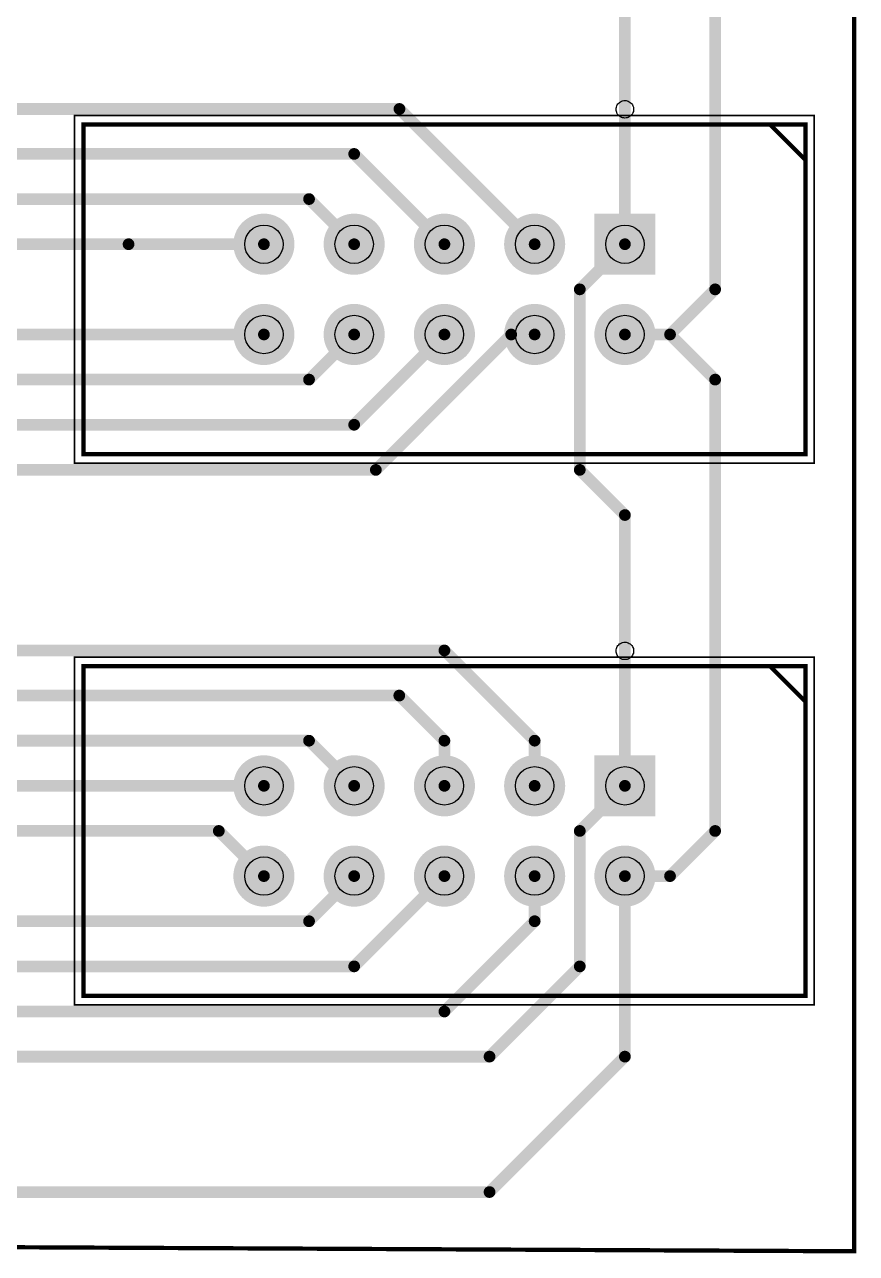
# Model space of a CAD drawing. Extents: x -0.1 to 82.8, y -0.1 to 80.9.
# Drawn here: x 59.41 to 82.82, y -0.06 to 34.52 of the extents above; entities that cross this region are included whole.
import ezdxf

# ---------------------------------------------------------------- set-up
doc = ezdxf.new("R2010")
doc.units = 0
for name, color, linetype in [('Contorno_da_Placa', 21, 'CONTINUOUS'), ('Furação_Inferior', 12, 'CONTINUOUS'), ('Furação_Superior', 11, 'CONTINUOUS'), ('Inferior', 10, 'CONTINUOUS'), ('Montagem_Inferior', 19, 'CONTINUOUS'), ('Montagem_Superior', 2, 'CONTINUOUS'), ('Máscara_Inferior', 15, 'CONTINUOUS'), ('Máscara_Superior', 6, 'CONTINUOUS'), ('Serigrafia_Superior', 3, 'CONTINUOUS'), ('Superior', 9, 'CONTINUOUS'), ('Top_Comp_Outline', 4, 'CONTINUOUS'), ('Top_Courtyard', 5, 'CONTINUOUS')]:
    doc.layers.add(name, color=color, linetype=linetype)

msp = doc.modelspace()

# ---------------------------------------------------------------- linework, layer by layer
at = {"layer": 'Contorno_da_Placa', "linetype": 'CONTINUOUS', "const_width": 0.12}
msp.add_lwpolyline([(0, 80.8033), (82.7633, 80.8033), (82.7633, 0), (0.1067, 0.3967), (0, 80.8033)], dxfattribs=at)
at = {"layer": 'Furação_Inferior'}
for centre in [(66.1467, 28.3367), (68.6867, 28.3367), (71.2267, 28.3367), (73.7667, 28.3367), (76.3067, 28.3367), (66.1467, 25.7967), (68.6867, 25.7967), (71.2267, 25.7967), (73.7667, 25.7967), (76.3067, 25.7967), (66.1467, 13.0967), (68.6867, 13.0967), (71.2267, 13.0967), (73.7667, 13.0967), (76.3067, 13.0967), (66.1467, 10.5567), (68.6867, 10.5567), (71.2267, 10.5567), (73.7667, 10.5567), (76.3067, 10.5567)]:
    msp.add_circle(centre, 0.54, dxfattribs=at)
at = {"layer": 'Furação_Superior'}
for centre in [(66.1467, 28.3367), (68.6867, 28.3367), (71.2267, 28.3367), (73.7667, 28.3367), (76.3067, 28.3367), (66.1467, 25.7967), (68.6867, 25.7967), (71.2267, 25.7967), (73.7667, 25.7967), (76.3067, 25.7967), (66.1467, 13.0967), (68.6867, 13.0967), (71.2267, 13.0967), (73.7667, 13.0967), (76.3067, 13.0967), (66.1467, 10.5567), (68.6867, 10.5567), (71.2267, 10.5567), (73.7667, 10.5567), (76.3067, 10.5567)]:
    msp.add_circle(centre, 0.54, dxfattribs=at)
at = {"layer": 'Inferior', "linetype": 'CONTINUOUS', "const_width": 0.81}
for points in [[(65.7417, 28.3367, 1), (66.5517, 28.3367, 1), (65.7417, 28.3367, 1)], [(68.2817, 28.3367, 1), (69.0917, 28.3367, 1), (68.2817, 28.3367, 1)], [(70.8217, 28.3367, 1), (71.6317, 28.3367, 1), (70.8217, 28.3367, 1)], [(73.3617, 28.3367, 1), (74.1717, 28.3367, 1), (73.3617, 28.3367, 1)], [(65.7417, 25.7967, 1), (66.5517, 25.7967, 1), (65.7417, 25.7967, 1)], [(68.2817, 25.7967, 1), (69.0917, 25.7967, 1), (68.2817, 25.7967, 1)], [(70.8217, 25.7967, 1), (71.6317, 25.7967, 1), (70.8217, 25.7967, 1)], [(73.3617, 25.7967, 1), (74.1717, 25.7967, 1), (73.3617, 25.7967, 1)], [(75.9017, 25.7967, 1), (76.7117, 25.7967, 1), (75.9017, 25.7967, 1)], [(65.7417, 13.0967, 1), (66.5517, 13.0967, 1), (65.7417, 13.0967, 1)], [(68.2817, 13.0967, 1), (69.0917, 13.0967, 1), (68.2817, 13.0967, 1)], [(70.8217, 13.0967, 1), (71.6317, 13.0967, 1), (70.8217, 13.0967, 1)], [(73.3617, 13.0967, 1), (74.1717, 13.0967, 1), (73.3617, 13.0967, 1)], [(65.7417, 10.5567, 1), (66.5517, 10.5567, 1), (65.7417, 10.5567, 1)], [(68.2817, 10.5567, 1), (69.0917, 10.5567, 1), (68.2817, 10.5567, 1)], [(70.8217, 10.5567, 1), (71.6317, 10.5567, 1), (70.8217, 10.5567, 1)], [(73.3617, 10.5567, 1), (74.1717, 10.5567, 1), (73.3617, 10.5567, 1)], [(75.9017, 10.5567, 1), (76.7117, 10.5567, 1), (75.9017, 10.5567, 1)]]:
    msp.add_lwpolyline(points, format="xyb", dxfattribs=at)
at = {"layer": 'Inferior'}
for points in [[(75.4967, 29.1467), (77.1167, 29.1467), (75.4967, 27.5267), (77.1167, 27.5267)], [(75.4967, 13.9067), (77.1167, 13.9067), (75.4967, 12.2867), (77.1167, 12.2867)]]:
    msp.add_solid(points, dxfattribs=at)
at = {"layer": 'Montagem_Inferior', "linetype": 'CONTINUOUS', "const_width": 0.12}
msp.add_lwpolyline([(0, 80.8033), (82.7633, 80.8033), (82.7633, 0), (0.1067, 0.3967), (0, 80.8033)], dxfattribs=at)
at = {"layer": 'Montagem_Superior', "linetype": 'CONTINUOUS', "const_width": 0.12}
for points in [[(0, 80.8033), (82.7633, 80.8033), (82.7633, 0), (0.1067, 0.3967), (0, 80.8033)], [(80.3867, 31.7067), (81.3867, 30.7067), (81.3867, 22.4267), (61.0667, 22.4267), (61.0667, 31.7067), (80.3867, 31.7067)], [(80.3867, 16.4667), (81.3867, 15.4667), (81.3867, 7.1867), (61.0667, 7.1867), (61.0667, 16.4667), (80.3867, 16.4667)]]:
    msp.add_lwpolyline(points, dxfattribs=at)
at = {"layer": 'Máscara_Inferior', "linetype": 'CONTINUOUS', "const_width": 0.86}
for points in [[(65.7167, 28.3367, 1), (66.5767, 28.3367, 1), (65.7167, 28.3367, 1)], [(68.2567, 28.3367, 1), (69.1167, 28.3367, 1), (68.2567, 28.3367, 1)], [(70.7967, 28.3367, 1), (71.6567, 28.3367, 1), (70.7967, 28.3367, 1)], [(73.3367, 28.3367, 1), (74.1967, 28.3367, 1), (73.3367, 28.3367, 1)], [(65.7167, 25.7967, 1), (66.5767, 25.7967, 1), (65.7167, 25.7967, 1)], [(68.2567, 25.7967, 1), (69.1167, 25.7967, 1), (68.2567, 25.7967, 1)], [(70.7967, 25.7967, 1), (71.6567, 25.7967, 1), (70.7967, 25.7967, 1)], [(73.3367, 25.7967, 1), (74.1967, 25.7967, 1), (73.3367, 25.7967, 1)], [(75.8767, 25.7967, 1), (76.7367, 25.7967, 1), (75.8767, 25.7967, 1)], [(65.7167, 13.0967, 1), (66.5767, 13.0967, 1), (65.7167, 13.0967, 1)], [(68.2567, 13.0967, 1), (69.1167, 13.0967, 1), (68.2567, 13.0967, 1)], [(70.7967, 13.0967, 1), (71.6567, 13.0967, 1), (70.7967, 13.0967, 1)], [(73.3367, 13.0967, 1), (74.1967, 13.0967, 1), (73.3367, 13.0967, 1)], [(65.7167, 10.5567, 1), (66.5767, 10.5567, 1), (65.7167, 10.5567, 1)], [(68.2567, 10.5567, 1), (69.1167, 10.5567, 1), (68.2567, 10.5567, 1)], [(70.7967, 10.5567, 1), (71.6567, 10.5567, 1), (70.7967, 10.5567, 1)], [(73.3367, 10.5567, 1), (74.1967, 10.5567, 1), (73.3367, 10.5567, 1)], [(75.8767, 10.5567, 1), (76.7367, 10.5567, 1), (75.8767, 10.5567, 1)]]:
    msp.add_lwpolyline(points, format="xyb", dxfattribs=at)
at = {"layer": 'Máscara_Inferior'}
for points in [[(75.4467, 29.1967), (77.1667, 29.1967), (75.4467, 27.4767), (77.1667, 27.4767)], [(75.4467, 13.9567), (77.1667, 13.9567), (75.4467, 12.2367), (77.1667, 12.2367)]]:
    msp.add_solid(points, dxfattribs=at)
at = {"layer": 'Máscara_Superior', "linetype": 'CONTINUOUS', "const_width": 0.86}
for points in [[(65.7167, 28.3367, 1), (66.5767, 28.3367, 1), (65.7167, 28.3367, 1)], [(68.2567, 28.3367, 1), (69.1167, 28.3367, 1), (68.2567, 28.3367, 1)], [(70.7967, 28.3367, 1), (71.6567, 28.3367, 1), (70.7967, 28.3367, 1)], [(73.3367, 28.3367, 1), (74.1967, 28.3367, 1), (73.3367, 28.3367, 1)], [(65.7167, 25.7967, 1), (66.5767, 25.7967, 1), (65.7167, 25.7967, 1)], [(68.2567, 25.7967, 1), (69.1167, 25.7967, 1), (68.2567, 25.7967, 1)], [(70.7967, 25.7967, 1), (71.6567, 25.7967, 1), (70.7967, 25.7967, 1)], [(73.3367, 25.7967, 1), (74.1967, 25.7967, 1), (73.3367, 25.7967, 1)], [(75.8767, 25.7967, 1), (76.7367, 25.7967, 1), (75.8767, 25.7967, 1)], [(65.7167, 13.0967, 1), (66.5767, 13.0967, 1), (65.7167, 13.0967, 1)], [(68.2567, 13.0967, 1), (69.1167, 13.0967, 1), (68.2567, 13.0967, 1)], [(70.7967, 13.0967, 1), (71.6567, 13.0967, 1), (70.7967, 13.0967, 1)], [(73.3367, 13.0967, 1), (74.1967, 13.0967, 1), (73.3367, 13.0967, 1)], [(65.7167, 10.5567, 1), (66.5767, 10.5567, 1), (65.7167, 10.5567, 1)], [(68.2567, 10.5567, 1), (69.1167, 10.5567, 1), (68.2567, 10.5567, 1)], [(70.7967, 10.5567, 1), (71.6567, 10.5567, 1), (70.7967, 10.5567, 1)], [(73.3367, 10.5567, 1), (74.1967, 10.5567, 1), (73.3367, 10.5567, 1)], [(75.8767, 10.5567, 1), (76.7367, 10.5567, 1), (75.8767, 10.5567, 1)]]:
    msp.add_lwpolyline(points, format="xyb", dxfattribs=at)
at = {"layer": 'Máscara_Superior'}
for points in [[(75.4467, 29.1967), (77.1667, 29.1967), (75.4467, 27.4767), (77.1667, 27.4767)], [(75.4467, 13.9567), (77.1667, 13.9567), (75.4467, 12.2367), (77.1667, 12.2367)]]:
    msp.add_solid(points, dxfattribs=at)
at = {"layer": 'Serigrafia_Superior', "linetype": 'CONTINUOUS'}
for points in [[(76.3067, 32.3787), (76.3388, 32.3766), (76.3703, 32.3703), (76.4008, 32.3599), (76.4297, 32.3457), (76.4564, 32.3278), (76.4806, 32.3066), (76.5018, 32.2824), (76.5197, 32.2557), (76.5339, 32.2268), (76.5443, 32.1963), (76.5506, 32.1648), (76.5527, 32.1327), (76.5506, 32.1006), (76.5443, 32.069), (76.5339, 32.0385), (76.5197, 32.0097), (76.5018, 31.9829), (76.4806, 31.9587), (76.4564, 31.9375), (76.4297, 31.9196), (76.4008, 31.9054), (76.3703, 31.895), (76.3388, 31.8888), (76.3067, 31.8867), (76.3067, 31.8867), (76.2746, 31.8888), (76.243, 31.895), (76.2125, 31.9054), (76.1837, 31.9196), (76.1569, 31.9375), (76.1327, 31.9587), (76.1115, 31.9829), (76.0936, 32.0097), (76.0794, 32.0385), (76.069, 32.069), (76.0628, 32.1006), (76.0607, 32.1327), (76.0628, 32.1648), (76.069, 32.1963), (76.0794, 32.2268), (76.0936, 32.2557), (76.1115, 32.2824), (76.1327, 32.3066), (76.1569, 32.3278), (76.1837, 32.3457), (76.2125, 32.3599), (76.243, 32.3703), (76.2746, 32.3766), (76.3067, 32.3787), (76.3067, 32.3787)], [(76.3067, 17.1387), (76.3388, 17.1366), (76.3703, 17.1303), (76.4008, 17.1199), (76.4297, 17.1057), (76.4564, 17.0878), (76.4806, 17.0666), (76.5018, 17.0424), (76.5197, 17.0157), (76.5339, 16.9868), (76.5443, 16.9563), (76.5506, 16.9248), (76.5527, 16.8927), (76.5506, 16.8606), (76.5443, 16.829), (76.5339, 16.7985), (76.5197, 16.7697), (76.5018, 16.7429), (76.4806, 16.7187), (76.4564, 16.6975), (76.4297, 16.6796), (76.4008, 16.6654), (76.3703, 16.655), (76.3388, 16.6488), (76.3067, 16.6467), (76.3067, 16.6467), (76.2746, 16.6488), (76.243, 16.655), (76.2125, 16.6654), (76.1837, 16.6796), (76.1569, 16.6975), (76.1327, 16.7187), (76.1115, 16.7429), (76.0936, 16.7697), (76.0794, 16.7985), (76.069, 16.829), (76.0628, 16.8606), (76.0607, 16.8927), (76.0628, 16.9248), (76.069, 16.9563), (76.0794, 16.9868), (76.0936, 17.0157), (76.1115, 17.0424), (76.1327, 17.0666), (76.1569, 17.0878), (76.1837, 17.1057), (76.2125, 17.1199), (76.243, 17.1303), (76.2746, 17.1366), (76.3067, 17.1387), (76.3067, 17.1387)]]:
    msp.add_lwpolyline(points, dxfattribs=at)
at = {"layer": 'Serigrafia_Superior', "linetype": 'CONTINUOUS', "const_width": 0.12}
for points in [[(81.3867, 22.4267), (81.3867, 31.7067), (61.0667, 31.7067), (61.0667, 22.4267), (81.3867, 22.4267)], [(81.3867, 7.1867), (81.3867, 16.4667), (61.0667, 16.4667), (61.0667, 7.1867), (81.3867, 7.1867)]]:
    msp.add_lwpolyline(points, dxfattribs=at)
at = {"layer": 'Superior', "linetype": 'CONTINUOUS', "const_width": 0.33}
for points in [[(78.8467, 27.0667), (78.8467, 38.6097)], [(76.3067, 28.3367), (76.3067, 37.2267)], [(69.9617, 32.1417), (47.1017, 32.1417)], [(73.7667, 28.3367), (69.9617, 32.1417)], [(46.9467, 30.8767), (68.6867, 30.8767)], [(68.6867, 30.8767), (71.2267, 28.3367)], [(67.4167, 29.6067), (47.0967, 29.6067)], [(68.6867, 28.3367), (67.4167, 29.6067)], [(47.0967, 28.3367), (62.3367, 28.3367)], [(62.3367, 28.3367), (62.3367, 28.3367)], [(62.3367, 28.3367), (66.1467, 28.3367)], [(75.0367, 27.0667), (76.3067, 28.3367)], [(75.0367, 21.9867), (75.0367, 27.0667)], [(77.5767, 25.7967), (78.8467, 27.0667)], [(66.1467, 25.7967), (48.3667, 25.7967)], [(67.4167, 24.5267), (68.6867, 25.7967)], [(68.6867, 23.2567), (71.2267, 25.7967)], [(69.2966, 21.9867), (73.1066, 25.7967)], [(73.1066, 25.7967), (73.7667, 25.7967)], [(76.3067, 25.7967), (77.5767, 25.7967)], [(78.8467, 24.5267), (77.5767, 25.7967)], [(48.3667, 24.5267), (67.4167, 24.5267)], [(78.8467, 11.8267), (78.8467, 24.5267)], [(48.3667, 23.2567), (68.6867, 23.2567)], [(48.3667, 21.9867), (69.2966, 21.9867)], [(76.3067, 20.7167), (75.0367, 21.9867)], [(76.3067, 13.0967), (76.3067, 20.7167)], [(52.1767, 16.9067), (71.2267, 16.9067)], [(71.2267, 16.9067), (73.7667, 14.3667)], [(52.1767, 15.6367), (69.9567, 15.6367)], [(69.9567, 15.6367), (71.2267, 14.3667)], [(52.1767, 14.3667), (67.4167, 14.3667)], [(67.4167, 14.3667), (68.6867, 13.0967)], [(71.2267, 14.3667), (71.2267, 13.0967)], [(73.7667, 14.3667), (73.7667, 13.0967)], [(52.1767, 13.0967), (66.1467, 13.0967)], [(66.1467, 13.0967), (66.1467, 13.0967)], [(75.0367, 11.8267), (76.3067, 13.0967)], [(52.1767, 11.8267), (64.8767, 11.8267)], [(64.8767, 11.8267), (66.1467, 10.5567)], [(75.0367, 8.0167), (75.0367, 11.8267)], [(77.5767, 10.5567), (78.8467, 11.8267)], [(68.6867, 10.5567), (67.4167, 9.2867)], [(68.6867, 8.0167), (71.2267, 10.5567)], [(73.7667, 10.5567), (73.7667, 9.2867)], [(76.3067, 10.5567), (77.5767, 10.5567)], [(76.3067, 5.4767), (76.3067, 10.5567)], [(67.4167, 9.2867), (53.4467, 9.2867)], [(73.7667, 9.2867), (71.2267, 6.7467)], [(53.4467, 8.0167), (68.6867, 8.0167)], [(72.4967, 5.4767), (75.0367, 8.0167)], [(71.2267, 6.7467), (53.4467, 6.7467)], [(37.2467, 5.4767), (72.4967, 5.4767)], [(72.4967, 1.6667), (76.3067, 5.4767)], [(45.8267, 1.6667), (72.4967, 1.6667)]]:
    msp.add_lwpolyline(points, dxfattribs=at)
at = {"layer": 'Superior', "linetype": 'CONTINUOUS'}
for points, const_width in [([(69.8792, 32.1417, 1), (70.0442, 32.1417, 1), (69.8792, 32.1417, 1)], 0.165), ([(69.8792, 32.1417, 1), (70.0442, 32.1417, 1), (69.8792, 32.1417, 1)], 0.165), ([(68.6042, 30.8767, 1), (68.7692, 30.8767, 1), (68.6042, 30.8767, 1)], 0.165), ([(68.6042, 30.8767, 1), (68.7692, 30.8767, 1), (68.6042, 30.8767, 1)], 0.165), ([(67.3342, 29.6067, 1), (67.4992, 29.6067, 1), (67.3342, 29.6067, 1)], 0.165), ([(67.3342, 29.6067, 1), (67.4992, 29.6067, 1), (67.3342, 29.6067, 1)], 0.165), ([(65.7417, 28.3367, 1), (66.5517, 28.3367, 1), (65.7417, 28.3367, 1)], 0.81), ([(68.2817, 28.3367, 1), (69.0917, 28.3367, 1), (68.2817, 28.3367, 1)], 0.81), ([(70.8217, 28.3367, 1), (71.6317, 28.3367, 1), (70.8217, 28.3367, 1)], 0.81), ([(73.3617, 28.3367, 1), (74.1717, 28.3367, 1), (73.3617, 28.3367, 1)], 0.81), ([(62.2542, 28.3367, 1), (62.4192, 28.3367, 1), (62.2542, 28.3367, 1)], 0.165), ([(62.2542, 28.3367, 1), (62.4192, 28.3367, 1), (62.2542, 28.3367, 1)], 0.165), ([(62.2542, 28.3367, 1), (62.4192, 28.3367, 1), (62.2542, 28.3367, 1)], 0.165), ([(66.0642, 28.3367, 1), (66.2292, 28.3367, 1), (66.0642, 28.3367, 1)], 0.165), ([(68.6042, 28.3367, 1), (68.7692, 28.3367, 1), (68.6042, 28.3367, 1)], 0.165), ([(71.1442, 28.3367, 1), (71.3092, 28.3367, 1), (71.1442, 28.3367, 1)], 0.165), ([(73.6842, 28.3367, 1), (73.8492, 28.3367, 1), (73.6842, 28.3367, 1)], 0.165), ([(76.2242, 28.3367, 1), (76.3892, 28.3367, 1), (76.2242, 28.3367, 1)], 0.165), ([(76.2242, 28.3367, 1), (76.3892, 28.3367, 1), (76.2242, 28.3367, 1)], 0.165), ([(74.9542, 27.0667, 1), (75.1192, 27.0667, 1), (74.9542, 27.0667, 1)], 0.165), ([(74.9542, 27.0667, 1), (75.1192, 27.0667, 1), (74.9542, 27.0667, 1)], 0.165), ([(78.7642, 27.0667, 1), (78.9292, 27.0667, 1), (78.7642, 27.0667, 1)], 0.165), ([(78.7642, 27.0667, 1), (78.9292, 27.0667, 1), (78.7642, 27.0667, 1)], 0.165), ([(65.7417, 25.7967, 1), (66.5517, 25.7967, 1), (65.7417, 25.7967, 1)], 0.81), ([(68.2817, 25.7967, 1), (69.0917, 25.7967, 1), (68.2817, 25.7967, 1)], 0.81), ([(70.8217, 25.7967, 1), (71.6317, 25.7967, 1), (70.8217, 25.7967, 1)], 0.81), ([(73.3617, 25.7967, 1), (74.1717, 25.7967, 1), (73.3617, 25.7967, 1)], 0.81), ([(75.9017, 25.7967, 1), (76.7117, 25.7967, 1), (75.9017, 25.7967, 1)], 0.81), ([(66.0642, 25.7967, 1), (66.2292, 25.7967, 1), (66.0642, 25.7967, 1)], 0.165), ([(68.6042, 25.7967, 1), (68.7692, 25.7967, 1), (68.6042, 25.7967, 1)], 0.165), ([(71.1442, 25.7967, 1), (71.3092, 25.7967, 1), (71.1442, 25.7967, 1)], 0.165), ([(73.0241, 25.7967, 1), (73.1891, 25.7967, 1), (73.0241, 25.7967, 1)], 0.165), ([(73.0241, 25.7967, 1), (73.1891, 25.7967, 1), (73.0241, 25.7967, 1)], 0.165), ([(73.6842, 25.7967, 1), (73.8492, 25.7967, 1), (73.6842, 25.7967, 1)], 0.165), ([(76.2242, 25.7967, 1), (76.3892, 25.7967, 1), (76.2242, 25.7967, 1)], 0.165), ([(77.4942, 25.7967, 1), (77.6592, 25.7967, 1), (77.4942, 25.7967, 1)], 0.165), ([(77.4942, 25.7967, 1), (77.6592, 25.7967, 1), (77.4942, 25.7967, 1)], 0.165), ([(77.4942, 25.7967, 1), (77.6592, 25.7967, 1), (77.4942, 25.7967, 1)], 0.165), ([(67.3342, 24.5267, 1), (67.4992, 24.5267, 1), (67.3342, 24.5267, 1)], 0.165), ([(67.3342, 24.5267, 1), (67.4992, 24.5267, 1), (67.3342, 24.5267, 1)], 0.165), ([(78.7642, 24.5267, 1), (78.9292, 24.5267, 1), (78.7642, 24.5267, 1)], 0.165), ([(78.7642, 24.5267, 1), (78.9292, 24.5267, 1), (78.7642, 24.5267, 1)], 0.165), ([(68.6042, 23.2567, 1), (68.7692, 23.2567, 1), (68.6042, 23.2567, 1)], 0.165), ([(68.6042, 23.2567, 1), (68.7692, 23.2567, 1), (68.6042, 23.2567, 1)], 0.165), ([(69.2141, 21.9867, 1), (69.3791, 21.9867, 1), (69.2141, 21.9867, 1)], 0.165), ([(69.2141, 21.9867, 1), (69.3791, 21.9867, 1), (69.2141, 21.9867, 1)], 0.165), ([(74.9542, 21.9867, 1), (75.1192, 21.9867, 1), (74.9542, 21.9867, 1)], 0.165), ([(74.9542, 21.9867, 1), (75.1192, 21.9867, 1), (74.9542, 21.9867, 1)], 0.165), ([(76.2242, 20.7167, 1), (76.3892, 20.7167, 1), (76.2242, 20.7167, 1)], 0.165), ([(76.2242, 20.7167, 1), (76.3892, 20.7167, 1), (76.2242, 20.7167, 1)], 0.165), ([(71.1442, 16.9067, 1), (71.3092, 16.9067, 1), (71.1442, 16.9067, 1)], 0.165), ([(71.1442, 16.9067, 1), (71.3092, 16.9067, 1), (71.1442, 16.9067, 1)], 0.165), ([(69.8742, 15.6367, 1), (70.0392, 15.6367, 1), (69.8742, 15.6367, 1)], 0.165), ([(69.8742, 15.6367, 1), (70.0392, 15.6367, 1), (69.8742, 15.6367, 1)], 0.165), ([(67.3342, 14.3667, 1), (67.4992, 14.3667, 1), (67.3342, 14.3667, 1)], 0.165), ([(67.3342, 14.3667, 1), (67.4992, 14.3667, 1), (67.3342, 14.3667, 1)], 0.165), ([(71.1442, 14.3667, 1), (71.3092, 14.3667, 1), (71.1442, 14.3667, 1)], 0.165), ([(71.1442, 14.3667, 1), (71.3092, 14.3667, 1), (71.1442, 14.3667, 1)], 0.165), ([(73.6842, 14.3667, 1), (73.8492, 14.3667, 1), (73.6842, 14.3667, 1)], 0.165), ([(73.6842, 14.3667, 1), (73.8492, 14.3667, 1), (73.6842, 14.3667, 1)], 0.165), ([(65.7417, 13.0967, 1), (66.5517, 13.0967, 1), (65.7417, 13.0967, 1)], 0.81), ([(68.2817, 13.0967, 1), (69.0917, 13.0967, 1), (68.2817, 13.0967, 1)], 0.81), ([(70.8217, 13.0967, 1), (71.6317, 13.0967, 1), (70.8217, 13.0967, 1)], 0.81), ([(73.3617, 13.0967, 1), (74.1717, 13.0967, 1), (73.3617, 13.0967, 1)], 0.81), ([(66.0642, 13.0967, 1), (66.2292, 13.0967, 1), (66.0642, 13.0967, 1)], 0.165), ([(66.0642, 13.0967, 1), (66.2292, 13.0967, 1), (66.0642, 13.0967, 1)], 0.165), ([(68.6042, 13.0967, 1), (68.7692, 13.0967, 1), (68.6042, 13.0967, 1)], 0.165), ([(71.1442, 13.0967, 1), (71.3092, 13.0967, 1), (71.1442, 13.0967, 1)], 0.165), ([(73.6842, 13.0967, 1), (73.8492, 13.0967, 1), (73.6842, 13.0967, 1)], 0.165), ([(76.2242, 13.0967, 1), (76.3892, 13.0967, 1), (76.2242, 13.0967, 1)], 0.165), ([(76.2242, 13.0967, 1), (76.3892, 13.0967, 1), (76.2242, 13.0967, 1)], 0.165), ([(64.7942, 11.8267, 1), (64.9592, 11.8267, 1), (64.7942, 11.8267, 1)], 0.165), ([(64.7942, 11.8267, 1), (64.9592, 11.8267, 1), (64.7942, 11.8267, 1)], 0.165), ([(74.9542, 11.8267, 1), (75.1192, 11.8267, 1), (74.9542, 11.8267, 1)], 0.165), ([(74.9542, 11.8267, 1), (75.1192, 11.8267, 1), (74.9542, 11.8267, 1)], 0.165), ([(78.7642, 11.8267, 1), (78.9292, 11.8267, 1), (78.7642, 11.8267, 1)], 0.165), ([(78.7642, 11.8267, 1), (78.9292, 11.8267, 1), (78.7642, 11.8267, 1)], 0.165), ([(65.7417, 10.5567, 1), (66.5517, 10.5567, 1), (65.7417, 10.5567, 1)], 0.81), ([(68.2817, 10.5567, 1), (69.0917, 10.5567, 1), (68.2817, 10.5567, 1)], 0.81), ([(70.8217, 10.5567, 1), (71.6317, 10.5567, 1), (70.8217, 10.5567, 1)], 0.81), ([(73.3617, 10.5567, 1), (74.1717, 10.5567, 1), (73.3617, 10.5567, 1)], 0.81), ([(75.9017, 10.5567, 1), (76.7117, 10.5567, 1), (75.9017, 10.5567, 1)], 0.81), ([(66.0642, 10.5567, 1), (66.2292, 10.5567, 1), (66.0642, 10.5567, 1)], 0.165), ([(68.6042, 10.5567, 1), (68.7692, 10.5567, 1), (68.6042, 10.5567, 1)], 0.165), ([(71.1442, 10.5567, 1), (71.3092, 10.5567, 1), (71.1442, 10.5567, 1)], 0.165), ([(73.6842, 10.5567, 1), (73.8492, 10.5567, 1), (73.6842, 10.5567, 1)], 0.165), ([(76.2242, 10.5567, 1), (76.3892, 10.5567, 1), (76.2242, 10.5567, 1)], 0.165), ([(76.2242, 10.5567, 1), (76.3892, 10.5567, 1), (76.2242, 10.5567, 1)], 0.165), ([(77.4942, 10.5567, 1), (77.6592, 10.5567, 1), (77.4942, 10.5567, 1)], 0.165), ([(77.4942, 10.5567, 1), (77.6592, 10.5567, 1), (77.4942, 10.5567, 1)], 0.165), ([(67.3342, 9.2867, 1), (67.4992, 9.2867, 1), (67.3342, 9.2867, 1)], 0.165), ([(67.3342, 9.2867, 1), (67.4992, 9.2867, 1), (67.3342, 9.2867, 1)], 0.165), ([(73.6842, 9.2867, 1), (73.8492, 9.2867, 1), (73.6842, 9.2867, 1)], 0.165), ([(73.6842, 9.2867, 1), (73.8492, 9.2867, 1), (73.6842, 9.2867, 1)], 0.165), ([(68.6042, 8.0167, 1), (68.7692, 8.0167, 1), (68.6042, 8.0167, 1)], 0.165), ([(68.6042, 8.0167, 1), (68.7692, 8.0167, 1), (68.6042, 8.0167, 1)], 0.165), ([(74.9542, 8.0167, 1), (75.1192, 8.0167, 1), (74.9542, 8.0167, 1)], 0.165), ([(74.9542, 8.0167, 1), (75.1192, 8.0167, 1), (74.9542, 8.0167, 1)], 0.165), ([(71.1442, 6.7467, 1), (71.3092, 6.7467, 1), (71.1442, 6.7467, 1)], 0.165), ([(71.1442, 6.7467, 1), (71.3092, 6.7467, 1), (71.1442, 6.7467, 1)], 0.165), ([(72.4142, 5.4767, 1), (72.5792, 5.4767, 1), (72.4142, 5.4767, 1)], 0.165), ([(72.4142, 5.4767, 1), (72.5792, 5.4767, 1), (72.4142, 5.4767, 1)], 0.165), ([(76.2242, 5.4767, 1), (76.3892, 5.4767, 1), (76.2242, 5.4767, 1)], 0.165), ([(76.2242, 5.4767, 1), (76.3892, 5.4767, 1), (76.2242, 5.4767, 1)], 0.165), ([(72.4142, 1.6667, 1), (72.5792, 1.6667, 1), (72.4142, 1.6667, 1)], 0.165), ([(72.4142, 1.6667, 1), (72.5792, 1.6667, 1), (72.4142, 1.6667, 1)], 0.165)]:
    msp.add_lwpolyline(points, format="xyb", dxfattribs=dict(at, const_width=const_width))
at = {"layer": 'Superior'}
for points in [[(75.4967, 29.1467), (77.1167, 29.1467), (75.4967, 27.5267), (77.1167, 27.5267)], [(75.4967, 13.9067), (77.1167, 13.9067), (75.4967, 12.2867), (77.1167, 12.2867)]]:
    msp.add_solid(points, dxfattribs=at)
at = {"layer": 'Top_Comp_Outline', "linetype": 'CONTINUOUS', "const_width": 0.05}
for points in [[(81.3867, 22.4312), (81.3867, 31.7022), (61.0667, 31.7022), (61.0667, 22.4312), (81.3867, 22.4312)], [(81.3867, 7.1912), (81.3867, 16.4622), (61.0667, 16.4622), (61.0667, 7.1912), (81.3867, 7.1912)]]:
    msp.add_lwpolyline(points, dxfattribs=at)
at = {"layer": 'Top_Courtyard', "linetype": 'CONTINUOUS', "const_width": 0.05}
for points in [[(81.6367, 22.1767), (81.6367, 31.9567), (60.8167, 31.9567), (60.8167, 22.1767), (81.6367, 22.1767)], [(81.6367, 6.9367), (81.6367, 16.7167), (60.8167, 16.7167), (60.8167, 6.9367), (81.6367, 6.9367)]]:
    msp.add_lwpolyline(points, dxfattribs=at)

doc.saveas('drawing.dxf')
